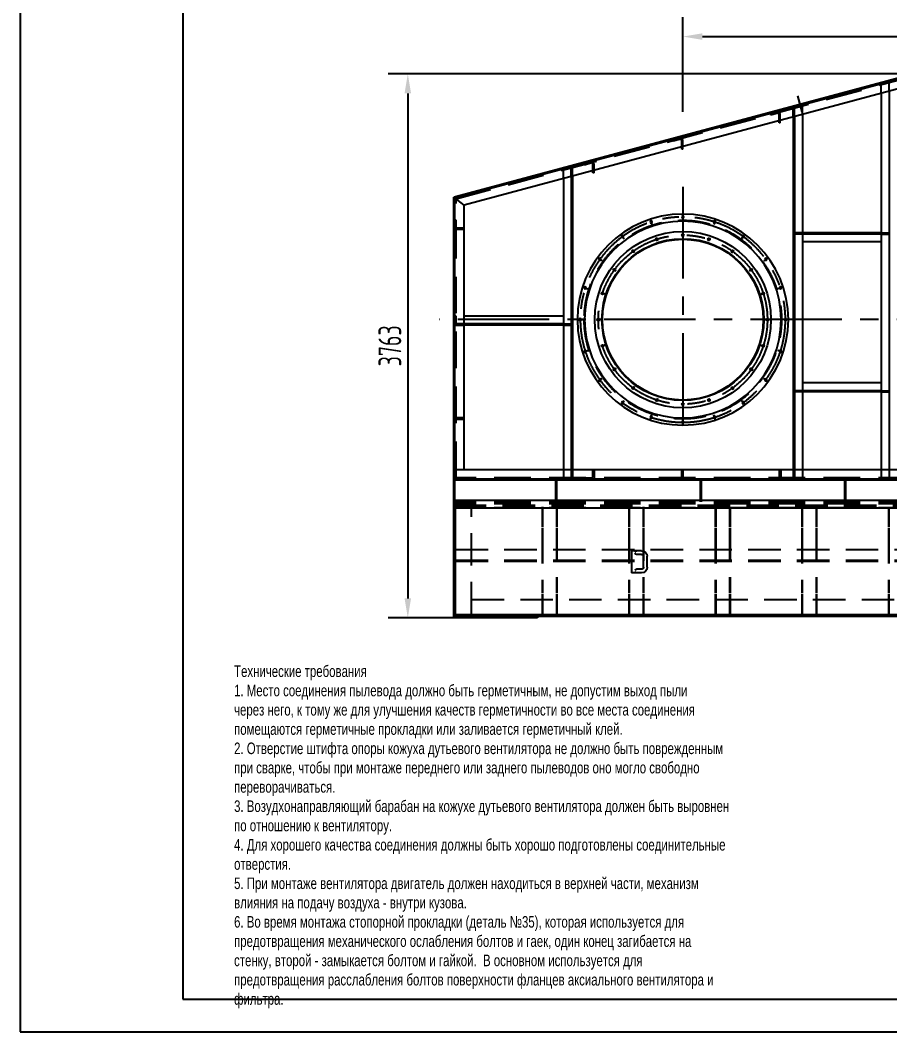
# Model space of a CAD drawing. Header units: millimetres. Extents: x 0 to 18900, y -513 to 13365.
# Drawn here: x 0 to 6018, y 0 to 6997 of the extents above; entities that cross this region are included whole.
import ezdxf

# ---------------------------------------------------------------- set-up
doc = ezdxf.new("R2010")
doc.units = ezdxf.units.MM
doc.header["$LTSCALE"] = 450
doc.header["$MEASUREMENT"] = 0
doc.linetypes.add('F', pattern=[0.75, 0.5, -0.25])
doc.linetypes.add('G', pattern=[2, 1.25, -0.25, 0.25, -0.25])
for name, color, linetype in [('01', 7, 'Continuous'), ('02', 1, 'Continuous'), ('04', 2, 'F'), ('05', 4, 'G'), ('08', 1, 'Continuous')]:
    doc.layers.add(name, color=color, linetype=linetype)
doc.styles.get("Standard").update_dxf_attribs({"font": 'isocp', "width": 0.707, "bigfont": 'intecad.shx'})
doc.dimstyles.new('INTE', dxfattribs={"dimscale": 45, "dimtxt": 3.5, "dimasz": 3, "dimexe": 3, "dimexo": 0, "dimgap": 1, "dimtad": 1, "dimdsep": 46, "dimtxsty": 'Standard', "dimcen": 0, "dimclrd": 1, "dimclre": 1, "dimclrt": 3, "dimaunit": 1, "dimadec": 1, "dimazin": 0, "dimtfac": 1, "dimtmove": 0, "dimatfit": 0, "dimfxl": 0, "dimarcsym": 0})
pattern_1 = [(120, (33914.18, 7453.533), (27.496307, 15.875), [])]

# ---------------------------------------------------------------- blocks, each defined once
blk = doc.blocks.new('rerwe')
at = {"layer": '01', "color": 7, "linetype": 'Continuous'}
for centre, radius in [((27128.5, -16829.9), 730), ((27128.5, -16829.9), 680), ((26909.1, -16154.6), 7), ((27128.5, -16119.9), 7), ((27347.9, -16154.6), 7), ((26711.2, -16255.5), 7), ((27545.8, -16255.5), 7), ((26554.1, -16412.5), 7), ((27702.9, -16412.5), 7), ((26453.3, -16610.5), 7), ((27803.8, -16610.5), 7), ((26418.5, -16829.9), 7), ((27838.5, -16829.9), 7), ((26453.3, -17049.3), 7), ((27803.8, -17049.3), 7), ((26554.1, -17247.2), 7), ((27702.9, -17247.2), 7), ((26711.2, -17404.3), 7), ((27545.8, -17404.3), 7), ((26909.1, -17505.1), 7), ((27128.5, -17539.9), 7), ((27347.9, -17505.1), 7)]:
    blk.add_circle(centre, radius, dxfattribs=at)
at = {"layer": '04', "color": 2, "linetype": 'F'}
blk.add_circle((27128.5, -16829.9), 685, dxfattribs=at)
at = {"layer": '05'}
for p, q in [((26902.7, -16135), (26914.8, -16172.2)), ((27128.5, -16099.2), (27128.5, -16138.3)), ((27354.3, -16135), (27342.2, -16172.2)), ((26699, -16238.8), (26722, -16270.4)), ((27558, -16238.8), (27535, -16270.4)), ((26537.4, -16400.4), (26569, -16423.4)), ((27719.6, -16400.4), (27688, -16423.4)), ((26433.6, -16604.1), (26470.8, -16616.2)), ((27823.4, -16604.1), (27786.2, -16616.2)), ((26397.9, -16829.9), (26437, -16829.9)), ((27859.2, -16829.9), (27820.1, -16829.9)), ((26433.6, -17055.7), (26470.8, -17043.6)), ((27823.4, -17055.7), (27786.2, -17043.6)), ((26537.4, -17259.3), (26569, -17236.4)), ((27719.6, -17259.3), (27688, -17236.4)), ((26699, -17421), (26722, -17389.4)), ((27558, -17421), (27535, -17389.4)), ((26902.7, -17524.8), (26914.8, -17487.6)), ((27354.3, -17524.8), (27342.2, -17487.6)), ((27128.5, -17560.5), (27128.5, -17521.4))]:
    blk.add_line(p, q, dxfattribs=at)
at = {"layer": '05', "color": 4, "linetype": 'G'}
blk.add_circle((27128.5, -16829.9), 710, dxfattribs=at)
blk = doc.blocks.new('*D128')
at = {"layer": '08', "color": 1, "lineweight": -2, "ltscale": 1.125}
for p, q in [((6363.7, 6625.9), (2547.1, 6625.9)), ((2682.1, 6490.9), (2682.1, 2997.9)), ((3006.2, 2862.9), (2547.1, 2862.9))]:
    blk.add_line(p, q, dxfattribs=at)
at = {"layer": '08', "color": 1, "ltscale": 1.125}
for points in [[(2659.6, 6490.9), (2704.6, 6490.9), (2682.1, 6625.9)], [(2659.6, 2997.9), (2704.6, 2997.9), (2682.1, 2862.9)]]:
    blk.add_solid(points, dxfattribs=at)
at = {"layer": 'DEFPOINTS', "color": 0, "ltscale": 1.125}
for p in [(6363.7, 6625.9), (2682.1, 2862.9), (3006.2, 2862.9)]:
    blk.add_point(p, dxfattribs=at)
at = {"layer": '08', "color": 3, "ltscale": 1.125, "insert": (2558.3, 4744.4), "char_height": 157.5, "attachment_point": 5, "rotation": 90}
blk.add_mtext('3763', dxfattribs=at)
blk = doc.blocks.new('*U78', base_point=(-2082.8, -1033.8))
at = {"layer": '01'}
for p, q in [((-2152.8, -881.8), (-2082.8, -881.8)), ((-2152.8, -906.8), (-2116.4, -906.8)), ((-2165.8, -995.8), (-2165.8, -919.8)), ((-2152.8, -1008.8), (-2116.4, -1008.8)), ((-2152.8, -1033.8), (-2082.8, -1033.8))]:
    blk.add_line(p, q, dxfattribs=at)
at = {"layer": '01', "color": 7, "linetype": 'Continuous'}
for p, q in [((-2082.8, -881.8), (-2082.8, -1033.8)), ((-2190.8, -995.8), (-2190.8, -919.8))]:
    blk.add_line(p, q, dxfattribs=at)
at = {"layer": '01'}
for centre, radius, start, end in [((-2152.8, -919.8), 38, 90, 180), ((-2152.8, -919.8), 13, 90, 180), ((-2116.4, -894.3), 12.5, 24.95023, 90), ((-2116.4, -894.3), 12.5, 270, 336.60793), ((-2152.8, -995.8), 38, 180, 270), ((-2152.8, -995.8), 13, 180, 270), ((-2116.4, -1021.3), 12.5, 33.33572, 90), ((-2116.4, -1021.3), 12.5, 270, 334.80435)]:
    blk.add_arc(centre, radius, start, end, dxfattribs=at)
blk = doc.blocks.new('w')
for p, q in [((41563.7, -5397.2), (41563.7, -4617.2)), ((50983.7, -5397.2), (50983.7, -4617.2)), ((50971.7, -5385.2), (50971.7, -4629.2))]:
    blk.add_line(p, q)
at = {"layer": '01'}
for p, q in [((41563.7, -5373.2), (41563.7, -5385.2)), ((41563.7, -5385.2), (41686.4, -5385.2)), ((41571.7, -5373.2), (41686.4, -5373.2)), ((41686.4, -5373.2), (46273.7, -5373.2)), ((41686.4, -5385.2), (46273.7, -5385.2)), ((50860.9, -5373.2), (46273.7, -5373.2)), ((50860.9, -5385.2), (46273.7, -5385.2)), ((50860.9, -5385.2), (46273.7, -5385.2)), ((50975.7, -5373.2), (50860.9, -5373.2)), ((50983.7, -5385.2), (50860.9, -5385.2)), ((50983.7, -5373.2), (50983.7, -5385.2)), ((41574.7, -5397.2), (41563.7, -5397.2)), ((42143.7, -5397.2), (41574.7, -5397.2)), ((50403.7, -5397.2), (50972.7, -5397.2)), ((50972.7, -5397.2), (50983.7, -5397.2))]:
    blk.add_line(p, q, dxfattribs=at)
at = {"layer": '01', "color": 7, "linetype": 'Continuous'}
for p, q in [((42143.7, -5385.2), (42143.7, -5397.2)), ((50403.7, -5385.2), (50403.7, -5397.2)), ((50403.7, -5385.2), (50403.7, -5397.2))]:
    blk.add_line(p, q, dxfattribs=at)
at = {"layer": '04', "color": 2, "linetype": 'F'}
for p, q in [((41563.7, -4617.2), (46273.7, -4617.2)), ((41563.7, -4617.2), (46273.7, -4617.2)), ((50983.7, -4617.2), (46273.7, -4617.2)), ((50983.7, -4617.2), (46273.7, -4617.2)), ((41563.7, -4629.2), (46273.7, -4629.2)), ((41575.7, -5385.2), (41575.7, -4629.2)), ((41686.7, -5373.2), (41686.7, -4629.2)), ((42174.8, -4629.2), (42174.8, -4769.2)), ((42177.8, -4629.2), (42177.8, -4769.2)), ((42273.7, -4629.2), (42273.7, -4769.2)), ((42276.7, -4629.2), (42276.7, -4769.2)), ((42774, -4629.2), (42774, -4769.2)), ((42777, -4629.2), (42777, -4769.2)), ((42872.9, -4629.2), (42872.9, -4769.2)), ((42875.9, -4629.2), (42875.9, -4769.2)), ((43373.2, -4629.2), (43373.2, -4769.2)), ((43376.2, -4629.2), (43376.2, -4769.2)), ((43472.1, -4629.2), (43472.1, -4769.2)), ((43475.1, -4629.2), (43475.1, -4769.2)), ((43972.4, -4629.2), (43972.4, -4769.2)), ((43975.4, -4629.2), (43975.4, -4769.2)), ((44071.2, -4629.2), (44071.2, -4769.2)), ((44074.2, -4629.2), (44074.2, -4769.2)), ((44571.6, -4629.2), (44571.6, -4769.2)), ((44574.6, -4629.2), (44574.6, -4769.2)), ((44670.4, -4629.2), (44670.4, -4769.2)), ((44673.4, -4629.2), (44673.4, -4769.2)), ((45383.7, -4629.2), (45383.7, -4769.2)), ((45386.7, -4629.2), (45386.7, -4769.2)), ((45482.5, -4629.2), (45482.5, -4769.2)), ((45485.5, -4629.2), (45485.5, -4769.2)), ((46222.6, -4629.2), (46222.6, -4769.2)), ((46225.6, -4629.2), (46225.6, -4769.2)), ((50983.7, -4629.2), (46273.7, -4629.2)), ((46321.4, -4629.2), (46321.4, -4769.2)), ((46324.4, -4629.2), (46324.4, -4769.2)), ((47061.8, -4629.2), (47061.8, -4769.2)), ((47064.8, -4629.2), (47064.8, -4769.2)), ((47160.7, -4629.2), (47160.7, -4769.2)), ((47163.7, -4629.2), (47163.7, -4769.2)), ((47873.9, -4629.2), (47873.9, -4769.2)), ((47876.9, -4629.2), (47876.9, -4769.2)), ((47972.8, -4629.2), (47972.8, -4769.2)), ((47975.8, -4629.2), (47975.8, -4769.2)), ((48473.1, -4629.2), (48473.1, -4769.2)), ((48476.1, -4629.2), (48476.1, -4769.2)), ((48572, -4629.2), (48572, -4769.2)), ((48575, -4629.2), (48575, -4769.2)), ((49072.3, -4629.2), (49072.3, -4769.2)), ((49075.3, -4629.2), (49075.3, -4769.2)), ((49171.1, -4629.2), (49171.1, -4769.2)), ((49174.1, -4629.2), (49174.1, -4769.2)), ((49671.4, -4629.2), (49671.4, -4769.2)), ((49674.4, -4629.2), (49674.4, -4769.2)), ((49770.3, -4629.2), (49770.3, -4769.2)), ((49773.3, -4629.2), (49773.3, -4769.2)), ((50270.6, -4629.2), (50270.6, -4769.2)), ((50273.6, -4629.2), (50273.6, -4769.2)), ((50369.5, -4629.2), (50369.5, -4769.2)), ((50372.5, -4629.2), (50372.5, -4769.2)), ((50860.7, -5373.2), (50860.7, -4629.2)), ((42174.8, -4777.2), (42174.8, -4796.2)), ((42174.8, -4796.2), (42174.8, -5225.2)), ((42177.8, -4777.2), (42177.8, -4796.2)), ((42177.8, -4796.2), (42177.8, -5225.2)), ((42273.7, -4777.2), (42273.7, -5225.2)), ((42276.7, -4777.2), (42276.7, -5225.2)), ((42774, -4777.2), (42774, -4796.2)), ((42774, -4796.2), (42774, -5225.2)), ((42777, -4777.2), (42777, -4796.2)), ((42777, -4796.2), (42777, -5225.2)), ((42872.9, -4777.2), (42872.9, -5225.2)), ((42875.9, -4777.2), (42875.9, -5225.2)), ((43373.2, -4777.2), (43373.2, -4796.2)), ((43373.2, -4796.2), (43373.2, -4926.6)), ((43376.2, -4777.2), (43376.2, -4796.2)), ((43376.2, -4796.2), (43376.2, -4925.9)), ((43472.1, -4777.2), (43472.1, -5225.2)), ((43475.1, -4777.2), (43475.1, -5225.2)), ((43972.4, -4777.2), (43972.4, -4796.2)), ((43972.4, -4796.2), (43972.4, -5225.2)), ((43975.4, -4777.2), (43975.4, -4796.2)), ((43975.4, -4796.2), (43975.4, -5225.2)), ((44071.2, -4777.2), (44071.2, -5225.2)), ((44074.2, -4777.2), (44074.2, -5225.2)), ((44571.6, -4777.2), (44571.6, -4796.2)), ((44571.6, -4796.2), (44571.6, -5225.2)), ((44574.6, -4777.2), (44574.6, -4796.2)), ((44574.6, -4796.2), (44574.6, -5225.2)), ((44670.4, -4777.2), (44670.4, -5225.2)), ((44673.4, -4777.2), (44673.4, -5225.2)), ((45383.7, -4777.2), (45383.7, -4796.2)), ((45383.7, -4796.2), (45383.7, -5225.2)), ((45386.7, -4777.2), (45386.7, -4796.2)), ((45386.7, -4796.2), (45386.7, -5225.2)), ((45482.5, -4777.2), (45482.5, -5225.2)), ((45485.5, -4777.2), (45485.5, -5225.2)), ((46222.6, -4777.2), (46222.6, -4796.2)), ((46222.6, -4796.2), (46222.6, -5225.2)), ((46225.6, -4777.2), (46225.6, -4796.2)), ((46225.6, -4796.2), (46225.6, -5225.2)), ((46321.4, -4777.2), (46321.4, -5225.2)), ((46324.4, -4777.2), (46324.4, -5225.2)), ((47061.8, -4777.2), (47061.8, -5225.2)), ((47064.8, -4777.2), (47064.8, -5225.2)), ((47160.7, -4777.2), (47160.7, -4796.2)), ((47160.7, -4796.2), (47160.7, -5225.2)), ((47163.7, -4777.2), (47163.7, -4796.2)), ((47163.7, -4796.2), (47163.7, -5225.2)), ((47873.9, -4777.2), (47873.9, -5225.2)), ((47876.9, -4777.2), (47876.9, -5225.2)), ((47972.8, -4777.2), (47972.8, -4796.2)), ((47972.8, -4796.2), (47972.8, -5225.2)), ((47975.8, -4777.2), (47975.8, -4796.2)), ((47975.8, -4796.2), (47975.8, -5225.2)), ((48473.1, -4777.2), (48473.1, -5225.2)), ((48476.1, -4777.2), (48476.1, -5225.2)), ((48572, -4777.2), (48572, -4796.2)), ((48572, -4796.2), (48572, -5225.2)), ((48575, -4777.2), (48575, -4796.2)), ((48575, -4796.2), (48575, -5225.2)), ((49072.3, -4777.2), (49072.3, -5225.2)), ((49075.3, -4777.2), (49075.3, -5225.2)), ((49171.1, -4777.2), (49171.1, -4796.2)), ((49171.1, -4796.2), (49171.1, -5225.2)), ((49174.1, -4777.2), (49174.1, -4796.2)), ((49174.1, -4796.2), (49174.1, -5225.2)), ((49671.4, -4777.2), (49671.4, -5225.2)), ((49674.4, -4777.2), (49674.4, -5225.2)), ((49770.3, -4777.2), (49770.3, -4796.2)), ((49770.3, -4796.2), (49770.3, -5225.2)), ((49773.3, -4777.2), (49773.3, -4796.2)), ((49773.3, -4796.2), (49773.3, -5225.2)), ((50270.6, -4777.2), (50270.6, -5225.2)), ((50273.6, -4777.2), (50273.6, -5225.2)), ((50369.5, -4777.2), (50369.5, -4796.2)), ((50369.5, -4796.2), (50369.5, -5225.2)), ((50372.5, -4777.2), (50372.5, -4796.2)), ((50372.5, -4796.2), (50372.5, -5225.2)), ((50971.7, -4925.2), (41575.7, -4925.2)), ((50971.7, -4997.2), (41575.7, -4997.2)), ((50971.7, -5005.2), (41575.7, -5005.2)), ((43373.2, -5020.4), (43373.2, -5225.2)), ((43376.2, -5021.9), (43376.2, -5225.2)), ((42174.8, -5233.2), (42174.8, -5373.2)), ((42177.8, -5233.2), (42177.8, -5373.2)), ((42273.7, -5233.2), (42273.7, -5373.2)), ((42276.7, -5233.2), (42276.7, -5373.2)), ((42774, -5233.2), (42774, -5373.2)), ((42777, -5233.2), (42777, -5373.2)), ((42872.9, -5233.2), (42872.9, -5373.2)), ((42875.9, -5233.2), (42875.9, -5373.2)), ((43373.2, -5233.2), (43373.2, -5373.2)), ((43376.2, -5233.2), (43376.2, -5373.2)), ((43472.1, -5233.2), (43472.1, -5373.2)), ((43475.1, -5233.2), (43475.1, -5373.2)), ((43972.4, -5233.2), (43972.4, -5373.2)), ((43975.4, -5233.2), (43975.4, -5373.2)), ((44071.2, -5233.2), (44071.2, -5373.2)), ((44074.2, -5233.2), (44074.2, -5373.2)), ((44571.6, -5233.2), (44571.6, -5373.2)), ((44574.6, -5233.2), (44574.6, -5373.2)), ((44670.4, -5233.2), (44670.4, -5373.2)), ((44673.4, -5233.2), (44673.4, -5373.2)), ((45383.7, -5233.2), (45383.7, -5373.2)), ((45386.7, -5233.2), (45386.7, -5373.2)), ((45482.5, -5233.2), (45482.5, -5373.2)), ((45485.5, -5233.2), (45485.5, -5373.2)), ((46222.6, -5233.2), (46222.6, -5373.2)), ((46225.6, -5233.2), (46225.6, -5373.2)), ((46321.4, -5233.2), (46321.4, -5373.2)), ((46324.4, -5233.2), (46324.4, -5373.2)), ((47061.8, -5233.2), (47061.8, -5373.2)), ((47064.8, -5233.2), (47064.8, -5373.2)), ((47160.7, -5233.2), (47160.7, -5373.2)), ((47163.7, -5233.2), (47163.7, -5373.2)), ((47873.9, -5233.2), (47873.9, -5373.2)), ((47876.9, -5233.2), (47876.9, -5373.2)), ((47972.8, -5233.2), (47972.8, -5373.2)), ((47975.8, -5233.2), (47975.8, -5373.2)), ((48473.1, -5233.2), (48473.1, -5373.2)), ((48476.1, -5233.2), (48476.1, -5373.2)), ((48572, -5233.2), (48572, -5373.2)), ((48575, -5233.2), (48575, -5373.2)), ((49072.3, -5233.2), (49072.3, -5373.2)), ((49075.3, -5233.2), (49075.3, -5373.2)), ((49171.1, -5233.2), (49171.1, -5373.2)), ((49174.1, -5233.2), (49174.1, -5373.2)), ((49671.4, -5233.2), (49671.4, -5373.2)), ((49674.4, -5233.2), (49674.4, -5373.2)), ((49770.3, -5233.2), (49770.3, -5373.2)), ((49773.3, -5233.2), (49773.3, -5373.2)), ((50270.6, -5233.2), (50270.6, -5373.2)), ((50273.6, -5233.2), (50273.6, -5373.2)), ((50369.5, -5233.2), (50369.5, -5373.2)), ((50372.5, -5233.2), (50372.5, -5373.2)), ((41686.7, -5271.2), (46273.7, -5271.2)), ((50860.7, -5271.2), (46273.7, -5271.2))]:
    blk.add_line(p, q, dxfattribs=at)
at = {"layer": '04'}
for p, q in [((41571.7, -4629.2), (41571.7, -5373.2)), ((50975.7, -4629.2), (50975.7, -5373.2))]:
    blk.add_line(p, q, dxfattribs=at)
at = {"layer": '02', "xscale": -1}
blk.add_blockref('*U78', (42793.7, -5085.2), dxfattribs=at)
at = {"layer": '02'}
blk.add_blockref('*U78', (49753.7, -5085.2), dxfattribs=at)
blk = doc.blocks.new('*D135')
at = {"layer": '08', "color": 1, "lineweight": -2, "ltscale": 1.125}
for p, q in [((4585.7, 6363.9), (4585.7, 7018.8)), ((10835.7, 6263.5), (10835.7, 7018.8)), ((4720.7, 6883.8), (10700.7, 6883.8))]:
    blk.add_line(p, q, dxfattribs=at)
at = {"layer": '08', "color": 1, "ltscale": 1.125}
for points in [[(4720.7, 6906.3), (4720.7, 6861.3), (4585.7, 6883.8)], [(10700.7, 6906.3), (10700.7, 6861.3), (10835.7, 6883.8)]]:
    blk.add_solid(points, dxfattribs=at)
at = {"layer": 'DEFPOINTS', "color": 0, "ltscale": 1.125}
for p in [(10835.7, 6883.8), (4585.7, 6363.9), (10835.7, 6263.5)]:
    blk.add_point(p, dxfattribs=at)
at = {"layer": '08', "color": 3, "ltscale": 1.125, "insert": (7710.7, 7007.5), "char_height": 157.5, "attachment_point": 5}
blk.add_mtext('6250', dxfattribs=at)
blk = doc.blocks.new('*U146')
at = {"layer": '01'}
for points in [[(25, 292), (25, 5)], [(25, 5), (415, 5)]]:
    blk.add_lwpolyline(points, dxfattribs=at)
at = {"layer": '02'}
for points in [[(0, 297), (0, 0)], [(0, 0), (420, 0)]]:
    blk.add_lwpolyline(points, dxfattribs=at)

msp = doc.modelspace()

# ---------------------------------------------------------------- hatches: boundary and pattern name
at = {"layer": '02', "ltscale": 1.125}
h = msp.add_hatch(dxfattribs=at)
h.set_pattern_fill('LINE', color=256, scale=10, angle=60, style=0)
h.set_pattern_definition(pattern_1)
h.paths.add_polyline_path([(5545.663, 6454.206), (5547.733, 6446.478), (5417.329, 6411.552), (5415.26, 6419.28)])
h.paths.add_polyline_path([(5676.067, 6489.131), (5678.137, 6481.404), (5547.733, 6446.478), (5545.663, 6454.206)])
h.paths.add_polyline_path([(6186.651, 6625.879), (6186.651, 6617.597), (5678.137, 6481.404), (5676.067, 6489.131)])
h = msp.add_hatch(dxfattribs=at)
h.set_pattern_fill('LINE', color=256, scale=10, angle=60, style=0)
h.set_pattern_definition(pattern_1)
h.paths.add_polyline_path([(3000.663, 5760.307, -0.33921773), (3012.509, 5775.759), (5415.26, 6419.28), (5417.329, 6411.552), (3014.84, 5768.101, 0.34820705), (3008.663, 5760.301), (3008.663, 3814.879), (3000.663, 3814.879)])
h = msp.add_hatch(dxfattribs=at)
h.set_pattern_fill('LINE', color=256, scale=5, angle=135, style=0)
h.set_pattern_definition([(45, (33914.18, 7453.533), (11.22532, -11.22532), [])])
h.paths.add_polyline_path([(3075.663, 3822.879), (7710.663, 3822.879), (7710.663, 3814.879), (3075.663, 3814.879)])
h.paths.add_polyline_path([(3008.663, 3822.879), (3075.663, 3822.879), (3075.663, 3814.879), (3008.663, 3814.879)])

# ---------------------------------------------------------------- linework, layer by layer
at = {"ltscale": 1.125}
msp.add_line((6195.994, 6554.879), (3071.663, 5718.099), dxfattribs=at)
at = {"layer": '01', "color": 7, "linetype": 'Continuous', "ltscale": 1.125}
for p, q in [((6186.651, 6625.879), (3012.509, 5775.759)), ((6186.651, 6617.597), (3014.363, 5767.973)), ((5958.663, 6491.316), (5958.663, 5525.879)), ((6013.663, 6506.046), (6013.663, 3885.879)), ((5349.663, 6328.209), (5349.663, 3885.879)), ((5349.663, 6328.209), (5349.663, 3885.879)), ((5357.663, 6330.352), (5357.663, 3885.879)), ((5412.663, 6345.082), (5412.663, 5525.879)), ((5259.663, 6286.296), (5251.663, 6286.296)), ((4585.663, 6105.497), (4577.663, 6105.497)), ((3813.663, 5916.827), (3813.663, 3885.879)), ((3821.663, 5918.97), (3821.663, 3885.879)), ((3821.663, 5918.97), (3821.663, 4150.879)), ((3971.663, 5941.051), (3963.663, 5941.051)), ((3000.663, 3642.879), (3000.663, 5760.307)), ((3008.663, 3675.161), (3008.663, 5760.307)), ((3071.663, 5718.099), (3010.317, 5765.178)), ((3071.663, 3885.879), (3071.663, 5718.099)), ((5412.663, 5525.879), (5357.663, 5525.879)), ((5412.663, 5517.879), (5357.663, 5517.879)), ((5958.663, 5525.879), (5412.663, 5525.879)), ((5958.663, 5517.879), (5412.663, 5517.879)), ((5412.663, 5517.879), (5412.663, 4433.879)), ((5958.663, 5462.879), (5412.663, 5462.879)), ((5958.663, 5525.879), (6013.663, 5525.879)), ((5958.663, 5517.879), (6013.663, 5517.879)), ((5958.663, 5517.879), (5958.663, 4433.879)), ((3758.663, 4950.879), (3071.663, 4950.879)), ((3758.663, 4895.879), (3071.663, 4895.879)), ((3758.663, 4887.879), (3071.663, 4887.879)), ((3758.663, 4895.879), (3813.663, 4895.879)), ((3758.663, 4887.879), (3813.663, 4887.879)), ((5958.663, 4488.879), (5412.663, 4488.879)), ((5412.663, 4433.879), (5357.663, 4433.879)), ((5412.663, 4425.879), (5357.663, 4425.879)), ((5958.663, 4433.879), (5412.663, 4433.879)), ((5958.663, 4425.879), (5412.663, 4425.879)), ((5412.663, 4425.879), (5412.663, 3885.879)), ((5958.663, 4433.879), (6013.663, 4433.879)), ((5958.663, 4425.879), (6013.663, 4425.879)), ((5958.663, 4425.879), (5958.663, 3885.879)), ((7710.663, 3675.161), (3000.663, 3675.161))]:
    msp.add_line(p, q, dxfattribs=at)
at = {"layer": '01', "ltscale": 1.125}
for p, q in [((5251.663, 6286.296), (5251.663, 6301.962)), ((5259.663, 6286.296), (5259.663, 6343.054)), ((5259.663, 6286.296), (5259.663, 6304.105)), ((4577.663, 6105.497), (4577.663, 6121.447)), ((4585.663, 6105.497), (4585.663, 6123.589)), ((4585.663, 6105.497), (4585.663, 6123.589)), ((3963.663, 5941.051), (3963.663, 5957.001)), ((3971.663, 5941.051), (3971.663, 5959.144)), ((3971.663, 5941.051), (3971.663, 5959.144)), ((3758.663, 5902.096), (3758.663, 3885.879)), ((7710.663, 3885.879), (3008.663, 3885.879)), ((7710.663, 3822.879), (3008.663, 3822.879)), ((7710.663, 3814.879), (3008.663, 3814.879)), ((7710.663, 3621.161), (3000.663, 3621.161)), ((12297.892, 2874.879), (3000.663, 2874.879)), ((3123.435, 2874.879), (7710.663, 2874.879)), ((3123.435, 2874.879), (7710.663, 2874.879))]:
    msp.add_line(p, q, dxfattribs=at)
at = {"layer": '01', "color": 7, "linetype": 'Continuous', "ltscale": 1.125}
for centre, radius in [((4585.663, 4925.879), 610), ((4585.663, 4925.879), 560), ((4585.663, 4925.879), 556), ((4404.889, 5482.247), 7), ((4585.663, 5510.879), 7), ((4766.438, 5482.247), 7), ((4241.809, 5399.154), 7), ((4929.518, 5399.154), 7), ((4112.389, 5269.734), 7), ((5058.938, 5269.734), 7), ((4029.295, 5106.654), 7), ((5142.032, 5106.654), 7), ((4000.663, 4925.879), 7), ((5170.663, 4925.879), 7), ((4029.295, 4745.104), 7), ((5142.032, 4745.104), 7), ((4112.389, 4582.025), 7), ((5058.938, 4582.025), 7), ((4241.809, 4452.604), 7), ((4929.518, 4452.604), 7), ((4404.889, 4369.511), 7), ((4585.663, 4340.879), 7), ((4766.438, 4369.511), 7)]:
    msp.add_circle(centre, radius, dxfattribs=at)
for centre, radius, start, end in [((3016.663, 5760.307), 16, 104.9952462, 180), ((3016.673, 5760.304), 8.009, 106.75856, 179.9777206)]:
    msp.add_arc(centre, radius, start, end, dxfattribs=at)
at = {"layer": '02', "color": 1, "linetype": 'Continuous', "ltscale": 1.125}
msp.add_line((3012.509, 5775.759), (3000.663, 5772.586), dxfattribs=at)
at = {"layer": '02', "ltscale": 1.125}
for p, q in [((3000.663, 5760.307), (3000.663, 5772.586)), ((3008.663, 3814.879), (3000.663, 3814.879))]:
    msp.add_line(p, q, dxfattribs=at)
at = {"layer": '04', "color": 2, "linetype": 'F', "ltscale": 1.125}
for p, q in [((6188.72, 6609.87), (3016.433, 5760.246)), ((5518.003, 6446.65), (5520.074, 6438.923)), ((5276.528, 6381.923), (5278.599, 6374.196)), ((5234.485, 6362.372), (5190.812, 6350.665)), ((5190.812, 6350.665), (5192.883, 6342.938)), ((5192.883, 6342.938), (5236.557, 6354.644)), ((5251.663, 6301.962), (5251.663, 6343.054)), ((5259.663, 6304.105), (5259.663, 6343.054)), ((4560.485, 6181.572), (4516.812, 6169.865)), ((4516.812, 6169.865), (4518.883, 6162.138)), ((4518.883, 6162.138), (4562.557, 6173.845)), ((4577.663, 6121.447), (4577.663, 6162.254)), ((4585.663, 6123.589), (4585.663, 6162.254)), ((4585.663, 6123.589), (4585.663, 6162.254)), ((3946.485, 6017.126), (3902.812, 6005.42)), ((3902.812, 6005.42), (3904.883, 5997.692)), ((3904.883, 5997.692), (3948.557, 6009.399)), ((3963.663, 5957.001), (3963.663, 5997.808)), ((3971.663, 5959.144), (3971.663, 5997.808)), ((3971.663, 5959.144), (3971.663, 5997.808)), ((3016.663, 3830.879), (3016.663, 5760.307)), ((3008.663, 5613.879), (3008.663, 5550.879)), ((3014.023, 5613.879), (3008.663, 5613.879)), ((3016.663, 5565.879), (3016.663, 5611.251)), ((3008.663, 5550.879), (3071.663, 5550.879)), ((3069.023, 5558.879), (3023.649, 5558.879)), ((3071.663, 5550.879), (3071.663, 5556.239)), ((3008.663, 4950.879), (3008.663, 4887.879)), ((3014.023, 4950.879), (3008.663, 4950.879)), ((3016.663, 4902.879), (3016.663, 4948.251)), ((3008.663, 4887.879), (3071.663, 4887.879)), ((3069.023, 4895.879), (3023.649, 4895.879)), ((3071.663, 4887.879), (3071.663, 4893.239)), ((3008.663, 4300.879), (3008.663, 4237.879)), ((3014.023, 4300.879), (3008.663, 4300.879)), ((3016.663, 4252.879), (3016.663, 4298.251)), ((3008.663, 4237.879), (3071.663, 4237.879)), ((3069.023, 4245.879), (3023.649, 4245.879)), ((3071.663, 4237.879), (3071.663, 4243.239)), ((3963.663, 3837.879), (3963.663, 3883.251)), ((3971.663, 3885.879), (3971.663, 3822.879)), ((4577.663, 3837.879), (4577.663, 3883.251)), ((4577.663, 3837.879), (4577.663, 3883.251)), ((4585.663, 3885.879), (4580.303, 3885.879)), ((4585.663, 3885.879), (4580.303, 3885.879)), ((4585.663, 3885.879), (4585.663, 3822.879)), ((4585.663, 3885.879), (4585.663, 3822.879)), ((5254.663, 3837.879), (5254.663, 3883.251)), ((5254.663, 3837.879), (5254.663, 3883.251)), ((5262.663, 3885.879), (5257.303, 3885.879)), ((5262.663, 3885.879), (5257.303, 3885.879)), ((5262.663, 3885.879), (5262.663, 3822.879)), ((5262.663, 3885.879), (5262.663, 3822.879)), ((7710.663, 3830.879), (3008.663, 3830.879)), ((3706.663, 3675.161), (3706.663, 3814.879)), ((3714.663, 3675.161), (3714.663, 3814.879)), ((3908.663, 3822.879), (3908.663, 3828.239)), ((3971.663, 3822.879), (3908.663, 3822.879)), ((3911.303, 3830.879), (3956.678, 3830.879)), ((4522.663, 3822.879), (4522.663, 3828.239)), ((4522.663, 3822.879), (4522.663, 3828.239)), ((4585.663, 3822.879), (4522.663, 3822.879)), ((4585.663, 3822.879), (4522.663, 3822.879)), ((4525.303, 3830.879), (4570.678, 3830.879)), ((4525.303, 3830.879), (4570.678, 3830.879)), ((4706.663, 3675.161), (4706.663, 3814.879)), ((4714.663, 3675.161), (4714.663, 3814.879)), ((5199.663, 3822.879), (5199.663, 3828.239)), ((5199.663, 3822.879), (5199.663, 3828.239)), ((5262.663, 3822.879), (5199.663, 3822.879)), ((5262.663, 3822.879), (5199.663, 3822.879)), ((5202.303, 3830.879), (5247.678, 3830.879)), ((5202.303, 3830.879), (5247.678, 3830.879)), ((5706.663, 3675.161), (5706.663, 3814.879)), ((5714.663, 3675.161), (5714.663, 3814.879)), ((7710.663, 3673.161), (3000.663, 3673.161)), ((7710.663, 3664.879), (3000.663, 3664.879)), ((7710.663, 3652.879), (3000.663, 3652.879)), ((3706.663, 3664.879), (3706.663, 3675.161)), ((3714.663, 3664.879), (3714.663, 3675.161)), ((4706.663, 3664.879), (4706.663, 3675.161)), ((4714.663, 3664.879), (4714.663, 3675.161)), ((5706.663, 3664.879), (5706.663, 3675.161)), ((5714.663, 3664.879), (5714.663, 3675.161)), ((7710.663, 3623.161), (3000.663, 3623.161))]:
    msp.add_line(p, q, dxfattribs=at)
at = {"layer": '04', "ltscale": 1.125}
for p, q in [((5958.663, 6491.316), (5958.663, 6548.254)), ((6013.663, 6506.046), (6013.663, 6562.985)), ((5349.663, 6328.209), (5349.663, 6385.148)), ((5357.663, 6330.352), (5357.663, 6387.29)), ((5412.663, 6345.082), (5412.663, 6402.021)), ((3758.663, 5902.096), (3758.663, 5959.035)), ((3813.663, 5916.827), (3813.663, 5973.765)), ((3821.663, 5918.97), (3821.663, 5975.908)), ((3063.663, 4895.879), (3008.663, 4895.879)), ((3063.663, 4887.879), (3008.663, 4887.879)), ((3758.663, 3885.879), (3758.663, 3830.879)), ((3813.663, 3885.879), (3813.663, 3830.879)), ((3821.663, 3885.879), (3821.663, 3830.879)), ((5349.663, 3885.879), (5349.663, 3830.879)), ((5357.663, 3885.879), (5357.663, 3830.879)), ((5412.663, 3885.879), (5412.663, 3830.879)), ((5958.663, 3885.879), (5958.663, 3830.879)), ((6013.663, 3885.879), (6013.663, 3830.879)), ((3008.663, 3675.161), (3008.663, 3652.879))]:
    msp.add_line(p, q, dxfattribs=at)
at = {"layer": '04', "color": 2, "linetype": 'F', "ltscale": 1.125}
for centre, radius, start, end in [((5239.663, 6343.054), 20, 0, 105.0052598), ((5239.663, 6343.054), 12, 0, 105.0052598), ((4565.663, 6162.254), 20, 0, 105.0052598), ((4565.663, 6162.254), 12, 0, 105.0052598), ((3951.663, 5997.808), 20, 0, 105.0052598), ((3951.663, 5997.808), 12, 0, 105.0052598), ((3014.023, 5611.239), 2.64, 0.2621288, 90), ((3014.023, 5611.239), 2.64, 0.2621288, 90), ((3023.663, 5565.879), 7, 180, 269.8782228), ((3069.023, 5556.239), 2.64, 0, 90), ((3014.023, 4948.239), 2.64, 0.2621288, 90), ((3014.023, 4948.239), 2.64, 0.2621288, 90), ((3023.663, 4902.879), 7, 180, 269.8782228), ((3069.023, 4893.239), 2.64, 0, 90), ((3014.023, 4298.239), 2.64, 0.2621288, 90), ((3014.023, 4298.239), 2.64, 0.2621288, 90), ((3023.663, 4252.879), 7, 180, 269.8782228), ((3069.023, 4243.239), 2.64, 0, 90), ((3966.303, 3883.239), 2.64, 90, 179.7378712), ((3966.303, 3883.239), 2.64, 90, 179.7378712), ((4580.303, 3883.239), 2.64, 90, 179.7378712), ((4580.303, 3883.239), 2.64, 90, 179.7378712), ((5257.303, 3883.239), 2.64, 90, 179.7378712), ((5257.303, 3883.239), 2.64, 90, 179.7378712), ((3911.303, 3828.239), 2.64, 90, 180), ((3956.663, 3837.879), 7, 270.1217772, 0), ((4525.303, 3828.239), 2.64, 90, 180), ((4525.303, 3828.239), 2.64, 90, 180), ((4570.663, 3837.879), 7, 270.1217772, 0), ((4570.663, 3837.879), 7, 270.1217772, 0), ((5202.303, 3828.239), 2.64, 90, 180), ((5202.303, 3828.239), 2.64, 90, 180), ((5247.663, 3837.879), 7, 270.1217772, 0), ((5247.663, 3837.879), 7, 270.1217772, 0)]:
    msp.add_arc(centre, radius, start, end, dxfattribs=at)
at = {"layer": '05', "ltscale": 1.125}
for p, q in [((5410.682, 6364.233), (5380.992, 6474.997)), ((4585.663, 5844.29), (4585.663, 4167.364)), ((4409.247, 5468.835), (4400.992, 5494.24)), ((4585.663, 5496.776), (4585.663, 5523.489)), ((4762.08, 5468.835), (4770.335, 5494.24)), ((4250.099, 5387.745), (4234.397, 5409.356)), ((4921.228, 5387.745), (4936.93, 5409.356)), ((4123.798, 5261.444), (4102.187, 5277.145)), ((5047.529, 5261.444), (5069.14, 5277.145)), ((4042.708, 5102.296), (4017.303, 5110.551)), ((5128.619, 5102.296), (5154.024, 5110.551)), ((7710.663, 4925.879), (2899.502, 4925.879)), ((4014.766, 4925.879), (3988.054, 4925.879)), ((5156.561, 4925.879), (5183.273, 4925.879)), ((4042.708, 4749.462), (4017.303, 4741.208)), ((5128.619, 4749.462), (5154.024, 4741.208)), ((4123.798, 4590.314), (4102.187, 4574.613)), ((5047.529, 4590.314), (5069.14, 4574.613)), ((4250.099, 4464.014), (4234.397, 4442.403)), ((4921.228, 4464.014), (4936.93, 4442.403)), ((4409.247, 4382.924), (4400.992, 4357.519)), ((4585.663, 4354.982), (4585.663, 4328.27)), ((4762.08, 4382.924), (4770.335, 4357.519))]:
    msp.add_line(p, q, dxfattribs=at)
msp.add_circle((4585.663, 4925.879), 585, dxfattribs=at)

# ---------------------------------------------------------------- block references
at = {"layer": '01', "color": 7, "linetype": 'Continuous', "ltscale": 1.125, "xscale": -1}
msp.add_blockref('rerwe', (31714.18, 21755.747), dxfattribs=at)
at = {"layer": '01', "ltscale": 1.125, "xscale": -1}
msp.add_blockref('w', (53984.325, 8260.079), dxfattribs=at)
at = {"layer": '04', "xscale": 45, "yscale": 45, "zscale": 45}
msp.add_blockref('*U146', (0, 0), dxfattribs=at)

# ---------------------------------------------------------------- texts
at = {"layer": '04', "insert": (1480.055, 2534.014), "char_height": 80, "attachment_point": 1}
msp.add_mtext('{\\fArial|b0|i0|c204|p34;\\C3;Технические требования\\P1. Место соединения пылевода должно быть герметичным, не допустим выход пыли\\Pчерез него, к тому же для улучшения качеств герметичности во все места соединения\\Pпомещаются герметичные прокладки или заливается герметичный клей.\\P2. Отверстие штифта опоры кожуха дутьевого вентилятора не должно быть поврежденным\\Pпри сварке, чтобы при монтаже переднего или заднего пылеводов оно могло свободно \\Pпереворачиваться.\\P3. Возудхонаправляющий барабан на кожухе дутьевого вентилятора должен быть выровнен\\Pпо отношению к вентилятору.\\P4. Для хорошего качества соединения должны быть хорошо подготовлены соединительные\\Pотверстия.\\P5. При монтаже вентилятора двигатель должен находиться в верхней части, механизм\\Pвлияния на подачу воздуха - внутри кузова.\\P6. Во время монтажа стопорной прокладки (деталь №35), которая используется для\\Pпредотвращения механического ослабления болтов и гаек, один конец загибается на\\Pстенку, второй - замыкается болтом и гайкой.  В основном используется для \\Pпредотвращения расслабления болтов поверхности фланцев аксиального вентилятора и\\Pфильтра.}', dxfattribs=at)

# ---------------------------------------------------------------- dimensions: what is measured, and where the dimension line sits
at = {"layer": '08', "ltscale": 1.125}
dim = msp.add_linear_dim(base=(10835.663, 6883.766), p1=(4585.663, 6363.923), p2=(10835.663, 6263.454), dimstyle='INTE', dxfattribs=at)
dim.commit()
dim.dimension.update_dxf_attribs({"geometry": '*D135', "text_midpoint": (7710.663, 7007.531)})
dim = msp.add_linear_dim(base=(2682.065, 2862.879), p1=(6363.687, 6625.879), p2=(3006.163, 2862.879), angle=90, dimstyle='INTE', dxfattribs=at)
dim.commit()
dim.dimension.update_dxf_attribs({"geometry": '*D128', "text_midpoint": (2558.315, 4744.379)})

doc.saveas('drawing.dxf')
